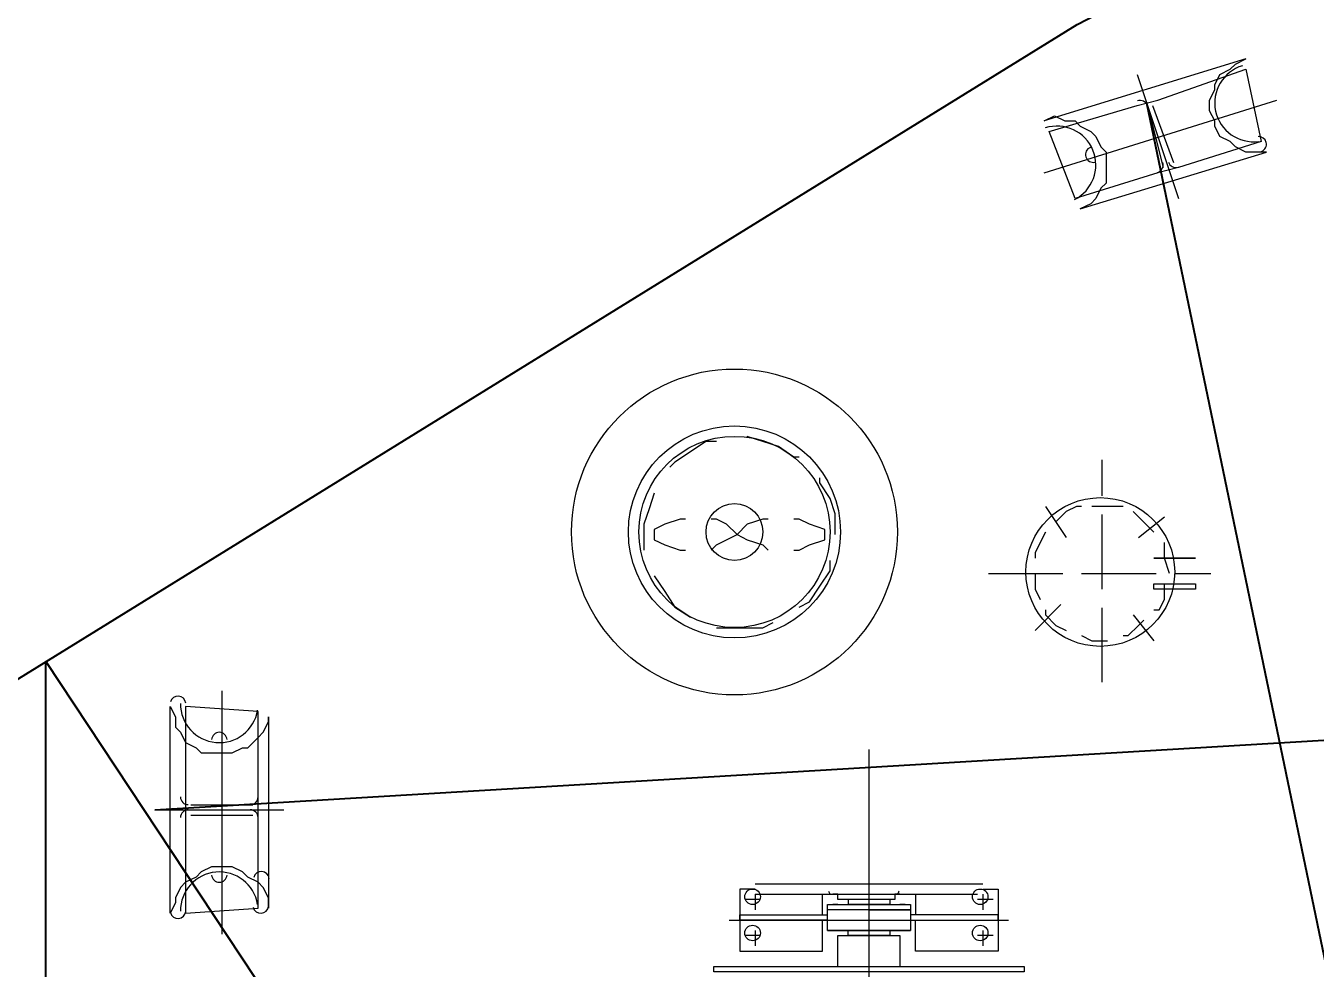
# Model space of a CAD drawing. Header units: millimetres. Extents: x -4 to 3776, y -4 to 4079.
# Drawn here: x 28.69 to 40.23, y 232.23 to 240.66 of the extents above; entities that cross this region are included whole.
import ezdxf
from ezdxf import colors
from ezdxf.entities.mleader import LeaderData, LeaderLine
from ezdxf.math import Vec2, Vec3

# ---------------------------------------------------------------- set-up
doc = ezdxf.new("R2010")
doc.units = ezdxf.units.MM
doc.linetypes.add('PDF_IMPORT', pattern=[1, 0.8, -0.2])
for name, color, linetype in [('BK_kedu', 255, 'Continuous'), ('EDGE', 7, 'Continuous'), ('PDF_fittings', 7, 'Continuous'), ('PDF_FURN', 7, 'Continuous'), ('PDF_K1-CEN', 7, 'Continuous'), ('PDF_MODIFY_O_3', 7, 'Continuous'), ('PDF_SHAPE_L', 7, 'Continuous'), ('PDF_轮廓线', 7, 'Continuous')]:
    doc.layers.add(name, color=color, linetype=linetype)
doc.styles.get("Standard").update_dxf_attribs({"font": 'arial.ttf'})

msp = doc.modelspace()

# ---------------------------------------------------------------- linework, layer by layer
at = {"color": 4, "lineweight": 25}
for p, q in [((48.706, 192), (38.714, 239.974)), ((28.872, 201.769), (28.872, 234.98)), ((28.872, 234.98), (61.872, 185.105)), ((29.844, 233.654, 2.304), (52.398, 234.997))]:
    msp.add_line(p, q, dxfattribs=at)
at = {"layer": 'EDGE', "color": 0, "lineweight": 25}
msp.add_lwpolyline([(14.575, 218.374), (27.251, 233.978), (38.092, 240.677), (48.701, 246.184), (59.039, 250.641), (69.069, 254.192), (78.755, 256.98), (88.059, 259.149), (96.943, 260.841), (105.371, 262.202), (113.304, 263.372), (120.711, 264.494), (127.676, 265.622), (134.411, 266.719), (141.134, 267.742), (148.063, 268.65), (155.418, 269.401)], dxfattribs=at)
at = {"layer": 'PDF_fittings', "lineweight": 0}
for points in [[(35.606, 236.809), (35.56, 236.809), (35.421, 236.902), (35.282, 236.948), (35.143, 236.994)], [(34.866, 236.948), (34.773, 236.948), (34.635, 236.855), (34.496, 236.763), (34.45, 236.717)], [(35.929, 236.116), (35.929, 236.301), (35.883, 236.439), (35.791, 236.578), (35.791, 236.624)], [(34.311, 236.486), (34.265, 236.347), (34.219, 236.208), (34.219, 236.023), (34.219, 235.977)], [(34.589, 236.254), (34.542, 236.254), (34.404, 236.208), (34.311, 236.162), (34.311, 236.116), (34.311, 236.069), (34.404, 236.023), (34.542, 235.977), (34.589, 235.977)], [(34.82, 235.977), (34.866, 236.023), (34.958, 236.069), (35.051, 236.116), (34.958, 236.208), (34.866, 236.254), (34.82, 236.254)], [(35.328, 236.254), (35.282, 236.254), (35.143, 236.208), (35.051, 236.116), (35.143, 236.069), (35.282, 236.023), (35.328, 235.977)], [(35.56, 235.977), (35.606, 235.977), (35.698, 236.023), (35.837, 236.069), (35.837, 236.116), (35.837, 236.162), (35.698, 236.208), (35.606, 236.254), (35.56, 236.254)], [(34.311, 236.162), (34.311, 236.162)], [(35.837, 236.069), (35.837, 236.069)], [(35.606, 235.468), (35.698, 235.515), (35.791, 235.653), (35.883, 235.792), (35.883, 235.884)], [(34.311, 235.746), (34.404, 235.607), (34.496, 235.468), (34.635, 235.376)], [(34.866, 235.283), (34.958, 235.283), (35.097, 235.283), (35.282, 235.283), (35.375, 235.33)]]:
    msp.add_lwpolyline(points, dxfattribs=at)
for radius in [1.457, 0.948, 0.855, 0.254]:
    msp.add_circle((35.028, 236.139), radius, dxfattribs=at)
at = {"layer": 'PDF_FURN', "lineweight": 0}
for points in [[(39.6, 240.369), (37.796, 239.814), (37.889, 239.86), (37.981, 239.814), (38.074, 239.814), (38.12, 239.767), (38.213, 239.721), (38.259, 239.675), (38.305, 239.582), (38.351, 239.536), (38.351, 239.444), (38.351, 239.351), (38.351, 239.259), (38.305, 239.213), (38.259, 239.12), (38.213, 239.074), (38.12, 239.028), (39.785, 239.536), (39.692, 239.536), (39.6, 239.536), (39.507, 239.582), (39.461, 239.629), (39.368, 239.675), (39.322, 239.767), (39.322, 239.814), (39.276, 239.906), (39.276, 239.999), (39.322, 240.091), (39.322, 240.137), (39.368, 240.23), (39.461, 240.276), (39.507, 240.322)], [(39.738, 239.629), (38.999, 239.398), (38.814, 239.351), (38.074, 239.12), (37.843, 239.721), (38.629, 239.952), (38.814, 239.999), (39.6, 240.276)]]:
    msp.add_lwpolyline(points, close=True, dxfattribs=at)
for points in [[(38.629, 240.23), (38.999, 239.12)], [(37.796, 239.351), (39.877, 239.999)], [(38.767, 239.952), (38.952, 239.444)]]:
    msp.add_lwpolyline(points, dxfattribs=at)
msp.add_lwpolyline([(38.631, 239.996, -0.4142), (38.721, 239.952), (38.86, 239.398)], format="xyb", dxfattribs=at)
at = {"layer": 'PDF_FURN', "lineweight": 0, "elevation": 2.304}
for points in [[(30.445, 234.718), (30.445, 232.544)], [(29.844, 233.654), (31, 233.654)], [(30.167, 233.7), (30.722, 233.7)], [(30.167, 233.608), (30.722, 233.608)]]:
    msp.add_lwpolyline(points, dxfattribs=at)
for points in [[(29.983, 232.729), (29.983, 234.579), (30.029, 234.486), (30.029, 234.394), (30.075, 234.348), (30.121, 234.255), (30.214, 234.209), (30.26, 234.163), (30.352, 234.163), (30.445, 234.163), (30.537, 234.163), (30.63, 234.209), (30.676, 234.209), (30.769, 234.301), (30.815, 234.348), (30.861, 234.44), (30.861, 234.486), (30.861, 232.776), (30.861, 232.868), (30.815, 232.961), (30.769, 233.007), (30.676, 233.053), (30.63, 233.099), (30.537, 233.146), (30.445, 233.146), (30.352, 233.146), (30.26, 233.099), (30.214, 233.053), (30.121, 233.007), (30.075, 232.961), (30.029, 232.868), (30.029, 232.822)], [(30.769, 232.776), (30.769, 233.562), (30.769, 233.747), (30.769, 234.533), (30.121, 234.579), (30.121, 233.747), (30.121, 233.562), (30.121, 232.729)]]:
    msp.add_lwpolyline(points, close=True, dxfattribs=at)
at = {"layer": 'PDF_FURN', "lineweight": 0}
for centre, radius, start, end in [((39.669, 239.975), 0.347, 106.4739, 277.6462), ((37.912, 239.421), 0.347, 296.609, 107.7813), ((39.715, 239.606), 0.0694, 291.9139, 93.717), ((38.236, 239.513), 0.0694, 111.345, 282.9101), ((38.791, 239.421), 0.0694, 287.1289, 17.1263), ((38.975, 239.467), 0.0694, 197.1289, 287.1263), ((30.052, 234.602), 0.0694, 5.5024, 165.8743), ((30.422, 234.602, 2.304), 0.347, 179.3463, 350.5186), ((30.422, 234.278, 2.304), 0.0694, 4.2175, 175.7825), ((30.144, 233.77, 2.304), 0.0694, 180.0013, 269.9987), ((30.699, 233.77, 2.304), 0.0694, 270.0013, 359.9987), ((30.144, 233.585, 2.304), 0.0694, 90.0013, 179.9987), ((30.699, 233.585, 2.304), 0.0694, 0.0013, 89.9987), ((30.422, 232.752, 2.304), 0.347, 9.4814, 180.6537), ((30.422, 233.076, 2.304), 0.0694, 184.2175, 355.7825), ((30.798, 233.034), 0.0694, 4.7863, 166.5894), ((30.052, 232.752, 2.304), 0.0694, 194.1257, 354.4976), ((30.792, 232.799, 2.304), 0.0694, 193.4106, 355.2137)]:
    msp.add_arc(centre, radius, start, end, dxfattribs=at)
at = {"layer": 'PDF_K1-CEN', "lineweight": 0}
for points in [[(36.231, 224.3), (36.231, 234.195)], [(35.26, 232.854), (35.121, 232.854)], [(35.213, 232.9), (35.213, 232.761)], [(37.34, 232.854), (37.202, 232.854)], [(37.248, 232.9), (37.248, 232.761)], [(34.982, 232.669), (37.479, 232.669)], [(35.26, 232.53), (35.121, 232.53)], [(35.213, 232.576), (35.213, 232.437)], [(37.34, 232.53), (37.202, 232.53)], [(37.248, 232.576), (37.248, 232.437)]]:
    msp.add_lwpolyline(points, dxfattribs=at)
at = {"layer": 'PDF_MODIFY_O_3', "linetype": 'PDF_IMPORT', "lineweight": 0, "ltscale": 0.832291}
for points in [[(38.317, 234.796), (38.317, 236.784)], [(37.299, 235.767), (39.288, 235.767)]]:
    msp.add_lwpolyline(points, dxfattribs=at)
at = {"layer": 'PDF_MODIFY_O_3', "lineweight": 0}
for points in [[(38.132, 236.368), (38.085, 236.368), (37.993, 236.322), (37.901, 236.229)], [(38.502, 236.368), (38.455, 236.368), (38.317, 236.368), (38.224, 236.368)], [(38.779, 236.137), (38.733, 236.183), (38.64, 236.275), (38.594, 236.322)], [(37.808, 236.137), (37.762, 236.044), (37.716, 235.952), (37.716, 235.906)], [(38.918, 235.767), (38.872, 235.906), (38.872, 235.998), (38.872, 236.044)], [(37.716, 235.767), (37.716, 235.721), (37.716, 235.628), (37.762, 235.536)], [(38.779, 235.443), (38.825, 235.443), (38.872, 235.536), (38.872, 235.674)], [(37.808, 235.443), (37.808, 235.397), (37.901, 235.304), (37.993, 235.258)], [(38.502, 235.212), (38.548, 235.212), (38.64, 235.304), (38.687, 235.351)], [(38.132, 235.212), (38.224, 235.166), (38.317, 235.166), (38.363, 235.166)]]:
    msp.add_lwpolyline(points, dxfattribs=at)
at = {"layer": 'PDF_SHAPE_L', "lineweight": 0}
for points in [[(35.213, 232.946), (35.075, 232.946), (35.075, 232.391), (35.815, 232.391), (35.815, 232.669)], [(35.213, 232.992), (37.248, 232.992)], [(35.213, 232.946), (35.213, 232.946)], [(35.213, 232.946), (35.213, 232.946)], [(35.213, 232.946), (35.213, 232.946)], [(37.248, 232.946), (37.387, 232.946), (37.387, 232.391), (36.647, 232.391), (36.647, 232.669)], [(37.202, 232.946), (37.202, 232.946)], [(37.202, 232.946), (37.202, 232.946)], [(35.213, 232.9), (37.202, 232.9)], [(35.815, 232.715), (35.815, 232.9)], [(36.508, 232.9), (36.462, 232.9), (36.462, 232.854), (35.953, 232.854), (35.953, 232.9), (35.907, 232.9)], [(35.907, 232.9), (35.907, 232.9)], [(35.907, 232.9), (35.907, 232.9)], [(36.046, 232.854), (36.046, 232.807)], [(36.416, 232.854), (36.416, 232.807)], [(36.647, 232.9), (36.647, 232.715)], [(35.861, 232.669), (35.075, 232.669), (35.075, 232.715), (35.861, 232.715)], [(36.231, 232.761), (36.601, 232.761), (35.861, 232.761)], [(35.907, 232.807), (35.907, 232.807)], [(35.907, 232.807), (35.907, 232.807)], [(35.907, 232.807), (35.907, 232.807)], [(35.907, 232.807), (35.907, 232.807)], [(35.907, 232.807), (35.907, 232.807)], [(35.907, 232.807), (35.907, 232.807)], [(35.907, 232.807), (35.907, 232.807)], [(35.907, 232.807), (35.953, 232.807)], [(35.907, 232.807), (35.907, 232.807)], [(35.953, 232.807), (35.953, 232.807)], [(35.953, 232.807), (35.953, 232.807)], [(35.953, 232.807), (35.953, 232.807)], [(35.953, 232.807), (35.953, 232.807)], [(35.953, 232.807), (35.953, 232.807)], [(36.046, 232.807), (36.046, 232.807)], [(36.046, 232.807), (36.046, 232.807)], [(36.046, 232.807), (36.046, 232.807)], [(36.046, 232.807), (36.046, 232.807)], [(36.369, 232.807), (36.416, 232.807), (36.046, 232.807), (36.092, 232.807)], [(36.046, 232.807), (36.046, 232.807)], [(36.046, 232.807), (36.046, 232.807)], [(36.092, 232.807), (36.092, 232.807)], [(36.092, 232.807), (36.092, 232.807)], [(36.092, 232.807), (36.092, 232.807)], [(36.092, 232.807), (36.092, 232.807)], [(36.092, 232.807), (36.092, 232.807)], [(36.092, 232.807), (36.092, 232.807)], [(36.092, 232.807), (36.092, 232.807)], [(36.092, 232.807), (36.092, 232.807)], [(36.369, 232.807), (36.369, 232.807)], [(36.369, 232.807), (36.369, 232.807)], [(36.369, 232.807), (36.369, 232.807)], [(36.369, 232.807), (36.369, 232.807)], [(36.369, 232.807), (36.369, 232.807)], [(36.369, 232.807), (36.369, 232.807)], [(36.369, 232.807), (36.369, 232.807)], [(36.369, 232.807), (36.369, 232.807)], [(36.369, 232.807), (36.369, 232.807)], [(36.369, 232.807), (36.369, 232.807)], [(36.416, 232.807), (36.416, 232.807)], [(36.416, 232.807), (36.416, 232.807)], [(36.416, 232.807), (36.416, 232.807)], [(36.416, 232.807), (36.416, 232.807)], [(36.508, 232.807), (36.508, 232.807)], [(36.508, 232.807), (36.508, 232.807)], [(36.508, 232.807), (36.508, 232.807)], [(36.508, 232.807), (36.508, 232.807)], [(36.508, 232.807), (36.508, 232.807)], [(36.554, 232.807), (36.508, 232.807)], [(36.508, 232.807), (36.508, 232.807)], [(36.508, 232.807), (36.508, 232.807)], [(36.508, 232.807), (36.508, 232.807)], [(36.554, 232.807), (36.554, 232.807)], [(36.554, 232.807), (36.554, 232.807)], [(36.554, 232.807), (36.554, 232.807)], [(36.554, 232.807), (36.554, 232.807)], [(36.554, 232.807), (36.554, 232.807)], [(36.601, 232.669), (37.387, 232.669), (37.387, 232.715), (36.601, 232.715)], [(35.953, 232.253), (35.953, 232.53), (36.508, 232.53), (36.508, 232.253)], [(36.416, 232.576), (36.416, 232.53), (36.046, 232.53), (36.046, 232.576)], [(36.046, 232.53), (36.046, 232.53)], [(36.416, 232.53), (36.416, 232.53)]]:
    msp.add_lwpolyline(points, dxfattribs=at)
for points in [[(36.601, 232.807), (36.601, 232.576), (35.861, 232.576), (35.861, 232.807)], [(35.953, 232.807), (35.907, 232.807)], [(36.092, 232.807), (36.046, 232.807)], [(36.416, 232.807), (36.369, 232.807)], [(36.508, 232.807), (36.554, 232.807)], [(36.231, 232.576), (35.861, 232.576), (36.601, 232.576)], [(34.844, 232.206), (34.844, 232.253), (37.618, 232.253), (37.618, 232.206)]]:
    msp.add_lwpolyline(points, close=True, dxfattribs=at)
for centre in [(35.19, 232.877), (37.225, 232.877), (35.19, 232.553), (37.225, 232.553)]:
    msp.add_circle(centre, 0.0694, dxfattribs=at)
for centre, start, end in [((35.977, 232.969), 200.4473, 213.9696), ((36.392, 232.969), 327.4663, 340.2592)]:
    msp.add_arc(centre, 0.116, start, end, dxfattribs=at)
at = {"layer": 'PDF_轮廓线', "lineweight": 0}
for points in [[(37.808, 236.368), (37.993, 236.09)], [(38.64, 236.09), (38.872, 236.275)], [(38.779, 235.906), (38.779, 235.906)], [(39.149, 235.906), (39.149, 235.906)], [(37.716, 235.258), (37.947, 235.489)], [(38.594, 235.397), (38.779, 235.166)]]:
    msp.add_lwpolyline(points, dxfattribs=at)
for points in [[(39.149, 235.906), (38.779, 235.906)], [(38.779, 235.628), (38.779, 235.674), (39.149, 235.674), (39.149, 235.628)]]:
    msp.add_lwpolyline(points, close=True, dxfattribs=at)
msp.add_circle((38.299, 235.781), 0.665, dxfattribs=at)

# ---------------------------------------------------------------- leaders
at = {"layer": 'BK_kedu'}
ml = msp.add_multileader_mtext('Standard', dxfattribs=at)
ml.set_content('', color=256)
ml.set_leader_properties()
ml.build(insert=Vec2(0, 0))
ml.multileader.update_dxf_attribs({"text_right_attachment_type": 6, "dogleg_length": 0.36, "arrow_head_size": 0.18})
ctx = ml.context
ctx.base_point, ctx.char_height, ctx.arrow_head_size, ctx.landing_gap_size, ctx.plane_origin = Vec3(3775.999, 4079.328), 0.18, 0.18, 0.09, Vec3(3774.639, 4079.328)
ctx.right_attachment = 6
notes = []
notes.append((ctx, [(0, (0, 0, 0), (0, 0), (1, 0), 1, [])]))
ctx.mtext.insert, ctx.mtext.flow_direction = Vec3(3776.089, 4079.418), 5
for ctx, leaders in notes:
    for number, flags, end, landing, length, lines in leaders:
        leader = LeaderData()
        leader.index, (leader.has_last_leader_line, leader.has_dogleg_vector, leader.attachment_direction) = number, flags
        leader.last_leader_point, leader.dogleg_vector, leader.dogleg_length = Vec3(end), Vec3(landing), length
        for number, points, colour, breaks in lines:
            line = LeaderLine()
            line.index, line.vertices, line.color, line.breaks = number, Vec3.list(points), colors.encode_raw_color(colour), breaks
            leader.lines.append(line)
        ctx.leaders.append(leader)

doc.saveas('drawing.dxf')
